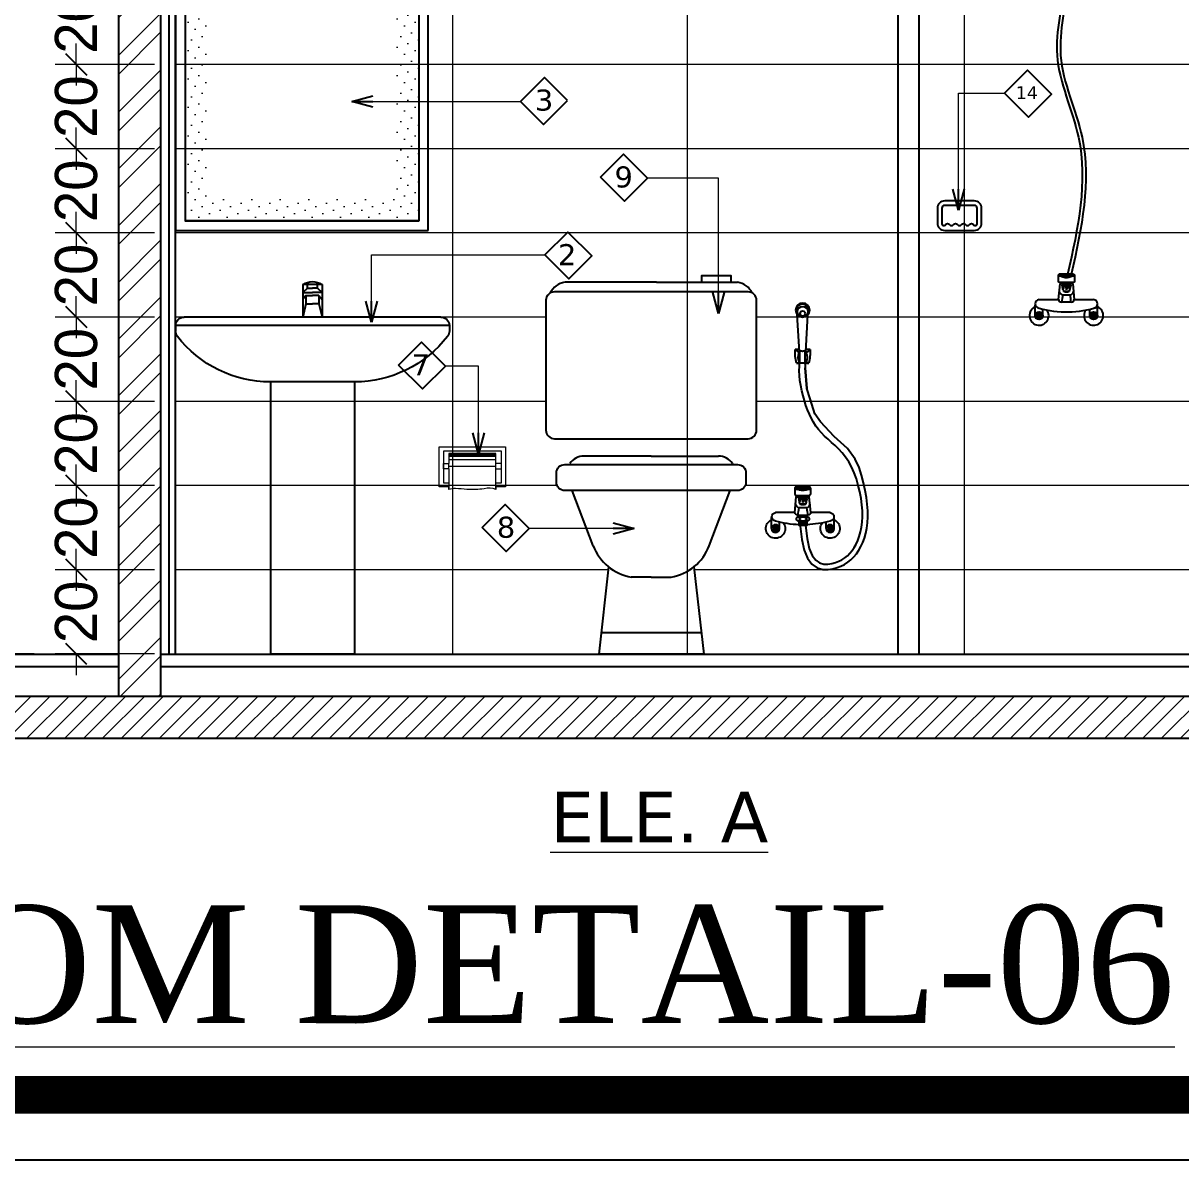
# Model space of a CAD drawing. Header units: centimetres. Extents: x 7997 to 116674, y 1017 to 13844.
# Drawn here: x 51582.7 to 51857.6, y 8756.1 to 9026 of the extents above; entities that cross this region are included whole.
import ezdxf
from ezdxf.enums import TextEntityAlignment as Align

# ---------------------------------------------------------------- set-up
doc = ezdxf.new("R2010")
doc.units = ezdxf.units.CM
doc.header["$LTSCALE"] = 200
doc.header["$PDMODE"] = 2
for name, color, linetype in [('A-DIM', 10, 'Continuous'), ('AFIX', 2, 'Continuous'), ('AFP-HATCH-TILES', 251, 'Continuous'), ('AFP-TOILET FIXTURE', 8, 'Continuous'), ('AFP-WALL  PLASTER', 8, 'Continuous'), ('COL', 1, 'Continuous'), ('DIM', 11, 'Continuous'), ('STEP', 7, 'Continuous'), ('WIN', 6, 'Continuous')]:
    doc.layers.add(name, color=color, linetype=linetype)
for name, color, linetype, lineweight in [('HA', 251, 'Continuous', 0), ('HAT', 8, 'Continuous', 9), ('HATCH', 8, 'Continuous', 5), ('TEXT', 6, 'Continuous', 18), ('TITLE', 7, 'Continuous', 20), ('WALL', 3, 'Continuous', 25)]:
    doc.layers.add(name, color=color, linetype=linetype, lineweight=lineweight)
doc.styles.add('sheet notes', font='verdana.ttf')
doc.styles.add('T2', font='')
doc.styles.add('TT1', font='times.ttf', dxfattribs={"width": 0.8, "height": 40})
doc.styles.get('T2').set_extended_font_data('Elisia')
doc.dimstyles.new('NORMAL-1', dxfattribs={"dimtxt": 10, "dimasz": 5, "dimexe": 5, "dimexo": 5, "dimgap": 1, "dimtad": 0, "dimdec": 0, "dimdsep": 46, "dimtxsty": 'T2', "dimblk1": 'OBLIQUE', "dimblk2": 'OBLIQUE', "dimsah": 1, "dimcen": 0.09, "dimclrd": 4, "dimclre": 4, "dimclrt": 6, "dimadec": 0, "dimazin": 0, "dimtfac": 1, "dimtdec": 0, "dimtofl": 0, "dimtmove": 1, "dimatfit": 3, "dimldrblk": 'OPEN30', "dimfxl": 0, "dimtolj": 1, "dimtzin": 0, "dimlwd": 5, "dimlwe": 5, "dimarcsym": 0})

# ---------------------------------------------------------------- blocks, each defined once
blk = doc.blocks.new('shwr')
at = {"layer": 'AFP-TOILET FIXTURE'}
for p, q in [((-25.1, 1048, 0), (-25.1, 1037.9, 0)), ((24.3, 1037.9), (24.3, 1048)), ((-8, 933.6), (-13.1, 1022)), ((7.2, 933.6), (12.3, 1022)), ((-17.9, 939.1), (-8.3, 931.4)), ((17.1, 939.1), (7.5, 931.4)), ((-15.3, 907.1), (-8, 909.7)), ((-8.3, 931.4), (-6.7, 931.4)), ((-8, 909.7), (-6.7, 909.7)), ((-6.7, 909.7), (-6.7, 932.6)), ((5.9, 909.7), (5.9, 932.6)), ((5.9, 931.4), (7.5, 931.4)), ((5.9, 909.7), (7.2, 909.7)), ((14.4, 907.1), (7.2, 909.7)), ((18.2, 85.6), (-19.7, 85.6)), ((-19.7, 85.6), (18.2, 85.6)), ((-9, 88), (-9, 85.6)), ((7.5, 88), (7.5, 85.6)), ((-19.7, 29.1), (-15.7, 66.5)), ((-6.9, 66.5), (-15.7, 66.5)), ((-14, 66.5), (-14, 69.6)), ((-11.2, 63.4), (-7.5, 65.5)), ((-11.2, 63.4), (-8, 53.6)), ((-8, 53.6), (-7.5, 65.5)), ((-8, 53.6), (-6.2, 63.4)), ((-7.5, 65.5), (-6.2, 63.4)), ((-3.7, 63.4), (-0.9, 65.4)), ((-3.7, 63.4), (-0.9, 52.6)), ((-0.9, 52.6), (-0.9, 65.4)), ((1.9, 63.4), (-0.9, 65.4)), ((1.9, 63.4), (-0.9, 52.6)), ((5.8, 65.5), (4.5, 63.4)), ((6.3, 53.6), (4.5, 63.4)), ((14.9, 66.5), (5.2, 66.5)), ((6.3, 53.6), (5.8, 65.5)), ((9.4, 63.4), (5.8, 65.5)), ((9.4, 63.4), (6.3, 53.6)), ((12.7, 66.5), (12.7, 69.6)), ((18.1, 29.1), (14.9, 66.5)), ((-65.7, 29.1), (-19.7, 29.1)), ((-9.6, 40.2), (7.9, 40.2)), ((-7.3, 50.2), (-6.9, 48.3)), ((5.8, 50.3), (5.6, 48.5)), ((18, 29.1), (63.9, 29.1)), ((-74.9, -9), (-74.9, 16.2)), ((-56.4, -9), (-56.4, 6.5)), ((11, 23.1), (-12.7, 23.1)), ((54.7, -9), (54.7, 6.1)), ((73.2, -9), (73.2, 17.7)), ((-62.8, -6.3), (-68.4, -11.8)), ((66.8, -6.3), (61.2, -11.8))]:
    blk.add_line(p, q, dxfattribs=at)
for points in [[(-17.9, 939.1), (-8.3, 939.1)], [(7.5, 939.1), (17.1, 939.1)], [(-6.7, 907.1), (-15.3, 907.1)], [(14.4, 907.1), (6.1, 907.1)], [(-8.5, 50.7), (-11.2, 63.4)], [(-6.2, 63.4), (-3.7, 63.4)], [(1.9, 63.4), (4.5, 63.4)], [(9.4, 63.4), (6.8, 50.7)]]:
    blk.add_lwpolyline(points, dxfattribs=at)
blk.add_lwpolyline([(-19.7, 73.6), (-19.7, 86.2, -0.414214), (-15.7, 90.2), (14.9, 90.2, -0.450757), (18.2, 86.2), (18.2, 73.6, -0.450757), (14.9, 69.6), (-15.7, 69.6, -0.414214)], format="xyb", close=True, dxfattribs=at)
for centre, radius in [((-65.7, -9), 9.25), ((63.9, -9), 9.25), ((-65.7, -9), 6.33), ((-65.7, -9), 3.91), ((63.9, -9), 6.33), ((63.9, -9), 3.91)]:
    blk.add_circle(centre, radius, dxfattribs=at)
for centre, radius, start, end in [((95.3, 932.3), 113.4, 176.5617, 192.8405), ((-73.8, 930.5), 91.3, 345.1737, 5.4241), ((12.6, 920.9), 23.4, 153.254, 208.4833), ((-3.8, 910), 2.97, 185.8766, 258.3285), ((-0.4, 924.2), 17.5, 256.8666, 283.1334), ((3, 910), 2.97, 281.6715, 354.1234), ((-13.4, 920.9), 23.4, 331.5167, 26.746), ((-16, 85), 3.89, 80.0387, 162.2042), ((-24.1, 48.1), 37.7, 70.496, 83.3081), ((-16.6, 53.2), 35.6, 77.7767, 87.9812), ((0.5, 112.7), 31.4, 247.5466, 267.7786), ((-0.9, 51.8), 37.2, 89.8914, 102.6158), ((-2, 112.7), 31.4, 272.2214, 292.4534), ((-0.6, 51.8), 37.2, 77.3842, 90.1086), ((15.1, 53.2), 35.6, 92.0188, 102.2233), ((22.6, 48.1), 37.7, 96.6919, 109.504), ((14.5, 85), 3.89, 17.7958, 99.9613), ((-6.5, 61.4), 5.07, 100.8502, 156.5317), ((-0.9, 34.2), 32.8, 78.3829, 101.6171), ((4.8, 61.4), 5.07, 23.4683, 79.1498), ((-64.6, 19), 10.1, 95.7851, 264.2149), ((-12.4, 30.5), 7.4, 191.1725, 267.9124), ((-7.8, 50.1), 10, 183.5171, 259.5325), ((70.6, 21.5), 82.3, 166.8906, 179.2336), ((-0.9, 66.5), 17.6, 244.0797, 295.9203), ((-0.9, 66.5), 19.2, 251.5113, 289.589), ((6.1, 50.1), 10, 280.4675, 356.4829), ((-72.3, 21.5), 82.3, 0.7664, 13.1094), ((10.7, 30.5), 7.4, 272.0876, 348.8275), ((62.9, 19), 10.1, 275.7851, 84.2149), ((-65.7, -9), 22.9, 113.8785, 36.3448), ((0, 246.4), 246.4, 254.5467, 287.2783), ((63.9, -9), 22.9, 144.8329, 66.1215)]:
    blk.add_arc(centre, radius, start, end, dxfattribs=at)
for centre, major_axis, ratio, start_param, end_param in [((-0.4, 1048, 0), (-24.7, 0), 0.781905, 9.424778, 12.566371), ((-0.4, 1037.9), (-24.7, 0), 0.781905, 3.141593, 9.424778), ((-0.4, 938.2), (-7.91, 0), 0.409654, -0.096041, 3.237634), ((-0.4, 934.5), (7.91, 0), 0.409654, 2.905304, 3.784173), ((-0.4, 934.5), (7.91, 0), 0.409654, -0.637015, 0.236289)]:
    blk.add_ellipse(centre, major_axis=major_axis, ratio=ratio, start_param=start_param, end_param=end_param, dxfattribs=at)
for points in [[(-4.9, 907.3, 0), (-4.9, 786.4, 0), (-23, 609.2, 0), (27.8, 414.9, 0), (2.2, 88.7, 0)], [(3.6, 907.1), (3.6, 786.3), (-14.5, 609), (36.3, 414.7, 0), (10.7, 88.6, 0)]]:
    blk.add_spline(points, degree=3, dxfattribs=at)
blk = doc.blocks.new('A$C60707513')
at = {"layer": 'HATCH'}
h = blk.add_hatch(dxfattribs=at)
h.set_pattern_fill('DOTS', color=11, scale=15, angle=45, style=0)
h.set_pattern_definition([(45, (155490.603, 236660.367), (-8.4189901, 25.2569703), [0, -23.8125])])
h.paths.add_polyline_path([(577.6, 713.6), (22.4, 713.6), (22.4, 22.4), (577.6, 22.4)])
h.paths.add_polyline_path([(524.4, 75.6), (75.6, 75.6), (75.6, 660.4), (524.4, 660.4)], flags=16)
at = {"layer": 'AFIX', "color": 11}
blk.add_line((0, 0, 0), (0, 736), dxfattribs=at)
at = {"layer": 'AFIX', "color": 11, "elevation": 0}
for points in [[(0, 736), (600, 736), (600, 0), (0, 0)], [(22.4, 713.6), (577.6, 713.6), (577.6, 22.4), (22.4, 22.4)], [(577.6, 713.6), (22.4, 713.6), (22.4, 22.4), (577.6, 22.4)]]:
    blk.add_lwpolyline(points, dxfattribs=at)
at = {"color": 11}
blk.add_wipeout([(0, 780.9), (600, 780.9), (600, 815.9), (0, 815.9)], dxfattribs=at).dxf.layer = 'AFIX'
at = {"layer": 'AFIX', "color": 11}
blk.add_lwpolyline([(600, 815.9), (600, 780.9), (0, 780.9), (0, 815.9)], close=True, dxfattribs=at)
blk = doc.blocks.new('UM_1_F')
for p, q in [((-22.9, 877.8), (-22.9, 800)), ((-22.9, 877.8), (-12.9, 877.8)), ((-22.9, 877.8), (22.9, 877.8)), ((-11.6, 869), (-22.9, 858.5)), ((-22.9, 858.5), (0, 858.5)), ((-11.6, 869), (-11.6, 877.8)), ((-11.6, 869), (0, 869)), ((11.6, 869), (0, 869)), ((22.9, 858.5), (0, 858.5)), ((11.6, 869), (11.6, 877.8)), ((11.6, 869), (22.9, 858.5)), ((22.9, 877.8), (22.9, 800)), ((-15.5, 851.1), (-22.9, 842.2)), ((-15.5, 831.8), (-22.9, 800)), ((-15.5, 851.1), (-15.5, 831.8)), ((-15.5, 851.1), (0, 851.1)), ((-15.5, 831.8), (0, 831.8)), ((15.5, 851.1), (0, 851.1)), ((15.5, 831.8), (0, 831.8)), ((15.5, 851.1), (22.9, 842.2)), ((15.5, 851.1), (15.5, 831.8)), ((15.5, 831.8), (22.9, 800)), ((-305, 800), (305, 800)), ((-325, 780), (-325, 766.7)), ((-325, 780), (325, 780)), ((325, 780), (325, 766.7)), ((-100, 646.3), (-100, 0)), ((-100, 646.3), (100, 646.3)), ((100, 646.3), (100, 0)), ((-100, 0), (100, 0))]:
    blk.add_line(p, q)
for centre, radius, start, end in [((0, 841.1), 43.2, 57.9543, 122.0457), ((-305, 780), 20, 90, 180), ((305, 780), 20, 0, 90), ((-305, 766.7), 20, 180, 217.8117), ((-100, 925.8), 279.5, 217.8117, 270), ((100, 925.8), 279.5, 270, 322.1883), ((305, 766.7), 20, 322.1883, 0)]:
    blk.add_arc(centre, radius, start, end)
blk = doc.blocks.new('_OBLIQUE')
at = {"color": 0, "linetype": 'ByBlock'}
blk.add_line((-0.5, -0.5), (0.5, 0.5), dxfattribs=at)
blk = doc.blocks.new('_Open30')
at = {"color": 0, "linetype": 'ByBlock', "lineweight": -2}
for p, q in [((-1, 0.268), (0, 0)), ((0, 0), (-1, -0.268)), ((0, 0), (-1, 0))]:
    blk.add_line(p, q, dxfattribs=at)
blk = doc.blocks.new('Bdt-soap')
for points in [[(-0.075, 0.025), (-0.075, 0.075, -0.414214), (-0.05, 0.1), (0.05, 0.1, -0.414214), (0.075, 0.075), (0.075, 0.025, -0.414214), (0.05, 0), (-0.05, 0, -0.414214)], [(-0.0057, 0.0187), (-0.0078, 0.0208, 0.414214), (-0.0192, 0.0208), (-0.0213, 0.0187, -0.414214), (-0.0327, 0.0187), (-0.0348, 0.0208, 0.414214), (-0.0462, 0.0208), (-0.0489, 0.0181, -0.668179), (-0.06, 0.0227), (-0.06, 0.075, -0.414214), (-0.05, 0.085), (0.05, 0.085, -0.414214), (0.06, 0.075), (0.06, 0.0227, -0.668179), (0.0489, 0.0181), (0.0462, 0.0208, 0.414214), (0.0348, 0.0208), (0.0327, 0.0187, -0.414214), (0.0213, 0.0187), (0.0192, 0.0208, 0.414214), (0.0078, 0.0208), (0.0057, 0.0187, -0.414214)]]:
    blk.add_lwpolyline(points, format="xyb", close=True)
blk = doc.blocks.new('*D1366')
at = {"layer": 'Defpoints', "color": 0, "transparency": 16777216}
for p in [(51595.3, 8896.22), (51618.87, 8896.22, 0), (51618.87, 8876.22, 0)]:
    blk.add_point(p, dxfattribs=at)
at = {"layer": 'DIM', "color": 4, "lineweight": 5, "transparency": 16777216}
for p, q in [((51595.3, 8896.22), (51595.3, 8901.22)), ((51613.87, 8896.22), (51590.3, 8896.22)), ((51613.87, 8876.22), (51590.3, 8876.22)), ((51595.3, 8876.22), (51595.3, 8871.22))]:
    blk.add_line(p, q, dxfattribs=at)
at = {"layer": 'DIM', "color": 4, "lineweight": 5, "transparency": 16777216, "xscale": 5, "yscale": 5, "zscale": 5}
for p, rotation in [((51595.3, 8896.22), 270), ((51595.3, 8876.22), 90)]:
    blk.add_blockref('_OBLIQUE', p, dxfattribs=dict(at, rotation=rotation))
at = {"layer": 'DIM', "color": 6, "transparency": 16777216, "insert": (51595.3, 8886.22), "char_height": 10, "attachment_point": 5, "rotation": 90, "style": 'T2'}
blk.add_mtext('\\A1;20', dxfattribs=at)
blk = doc.blocks.new('*D1367')
at = {"layer": 'Defpoints', "color": 0, "transparency": 16777216}
for p in [(51595.3, 8916.22), (51618.87, 8916.22, 0), (51618.87, 8896.22, 0)]:
    blk.add_point(p, dxfattribs=at)
at = {"layer": 'DIM', "color": 4, "lineweight": 5, "transparency": 16777216}
for p, q in [((51595.3, 8916.22), (51595.3, 8921.22)), ((51613.87, 8916.22), (51590.3, 8916.22)), ((51613.87, 8896.22), (51590.3, 8896.22)), ((51595.3, 8896.22), (51595.3, 8891.22))]:
    blk.add_line(p, q, dxfattribs=at)
at = {"layer": 'DIM', "color": 4, "lineweight": 5, "transparency": 16777216, "xscale": 5, "yscale": 5, "zscale": 5}
for p, rotation in [((51595.3, 8916.22), 270), ((51595.3, 8896.22), 90)]:
    blk.add_blockref('_OBLIQUE', p, dxfattribs=dict(at, rotation=rotation))
at = {"layer": 'DIM', "color": 6, "transparency": 16777216, "insert": (51595.3, 8906.22), "char_height": 10, "attachment_point": 5, "rotation": 90, "style": 'T2'}
blk.add_mtext('\\A1;20', dxfattribs=at)
blk = doc.blocks.new('*D1368')
at = {"layer": 'Defpoints', "color": 0, "transparency": 16777216}
for p in [(51595.3, 8936.22), (51618.87, 8936.22, 0), (51618.87, 8916.22, 0)]:
    blk.add_point(p, dxfattribs=at)
at = {"layer": 'DIM', "color": 4, "lineweight": 5, "transparency": 16777216}
for p, q in [((51595.3, 8936.22), (51595.3, 8941.22)), ((51613.87, 8936.22), (51590.3, 8936.22)), ((51613.87, 8916.22), (51590.3, 8916.22)), ((51595.3, 8916.22), (51595.3, 8911.22))]:
    blk.add_line(p, q, dxfattribs=at)
at = {"layer": 'DIM', "color": 4, "lineweight": 5, "transparency": 16777216, "xscale": 5, "yscale": 5, "zscale": 5}
for p, rotation in [((51595.3, 8936.22), 270), ((51595.3, 8916.22), 90)]:
    blk.add_blockref('_OBLIQUE', p, dxfattribs=dict(at, rotation=rotation))
at = {"layer": 'DIM', "color": 6, "transparency": 16777216, "insert": (51595.3, 8926.22), "char_height": 10, "attachment_point": 5, "rotation": 90, "style": 'T2'}
blk.add_mtext('\\A1;20', dxfattribs=at)
blk = doc.blocks.new('*D1369')
at = {"layer": 'Defpoints', "color": 0, "transparency": 16777216}
for p in [(51595.3, 8956.22), (51618.87, 8956.22, 0), (51618.87, 8936.22, 0)]:
    blk.add_point(p, dxfattribs=at)
at = {"layer": 'DIM', "color": 4, "lineweight": 5, "transparency": 16777216}
for p, q in [((51595.3, 8956.22), (51595.3, 8961.22)), ((51613.87, 8956.22), (51590.3, 8956.22)), ((51613.87, 8936.22), (51590.3, 8936.22)), ((51595.3, 8936.22), (51595.3, 8931.22))]:
    blk.add_line(p, q, dxfattribs=at)
at = {"layer": 'DIM', "color": 4, "lineweight": 5, "transparency": 16777216, "xscale": 5, "yscale": 5, "zscale": 5}
for p, rotation in [((51595.3, 8956.22), 270), ((51595.3, 8936.22), 90)]:
    blk.add_blockref('_OBLIQUE', p, dxfattribs=dict(at, rotation=rotation))
at = {"layer": 'DIM', "color": 6, "transparency": 16777216, "insert": (51595.3, 8946.22), "char_height": 10, "attachment_point": 5, "rotation": 90, "style": 'T2'}
blk.add_mtext('\\A1;20', dxfattribs=at)
blk = doc.blocks.new('*D1370')
at = {"layer": 'Defpoints', "color": 0, "transparency": 16777216}
for p in [(51595.3, 8976.22), (51618.87, 8976.22, 0), (51618.87, 8956.22, 0)]:
    blk.add_point(p, dxfattribs=at)
at = {"layer": 'DIM', "color": 4, "lineweight": 5, "transparency": 16777216}
for p, q in [((51595.3, 8976.22), (51595.3, 8981.22)), ((51613.87, 8976.22), (51590.3, 8976.22)), ((51613.87, 8956.22), (51590.3, 8956.22)), ((51595.3, 8956.22), (51595.3, 8951.22))]:
    blk.add_line(p, q, dxfattribs=at)
at = {"layer": 'DIM', "color": 4, "lineweight": 5, "transparency": 16777216, "xscale": 5, "yscale": 5, "zscale": 5}
for p, rotation in [((51595.3, 8976.22), 270), ((51595.3, 8956.22), 90)]:
    blk.add_blockref('_OBLIQUE', p, dxfattribs=dict(at, rotation=rotation))
at = {"layer": 'DIM', "color": 6, "transparency": 16777216, "insert": (51595.3, 8966.22), "char_height": 10, "attachment_point": 5, "rotation": 90, "style": 'T2'}
blk.add_mtext('\\A1;20', dxfattribs=at)
blk = doc.blocks.new('*D1371')
at = {"layer": 'Defpoints', "color": 0, "transparency": 16777216}
for p in [(51595.3, 8996.22), (51618.87, 8996.22, 0), (51618.87, 8976.22, 0)]:
    blk.add_point(p, dxfattribs=at)
at = {"layer": 'DIM', "color": 4, "lineweight": 5, "transparency": 16777216}
for p, q in [((51595.3, 8996.22), (51595.3, 9001.22)), ((51613.87, 8996.22), (51590.3, 8996.22)), ((51613.87, 8976.22), (51590.3, 8976.22)), ((51595.3, 8976.22), (51595.3, 8971.22))]:
    blk.add_line(p, q, dxfattribs=at)
at = {"layer": 'DIM', "color": 4, "lineweight": 5, "transparency": 16777216, "xscale": 5, "yscale": 5, "zscale": 5}
for p, rotation in [((51595.3, 8996.22), 270), ((51595.3, 8976.22), 90)]:
    blk.add_blockref('_OBLIQUE', p, dxfattribs=dict(at, rotation=rotation))
at = {"layer": 'DIM', "color": 6, "transparency": 16777216, "insert": (51595.3, 8986.22), "char_height": 10, "attachment_point": 5, "rotation": 90, "style": 'T2'}
blk.add_mtext('\\A1;20', dxfattribs=at)
blk = doc.blocks.new('*D1372')
at = {"layer": 'Defpoints', "color": 0, "transparency": 16777216}
for p in [(51595.3, 9016.22), (51618.87, 9016.22, 0), (51618.87, 8996.22, 0)]:
    blk.add_point(p, dxfattribs=at)
at = {"layer": 'DIM', "color": 4, "lineweight": 5, "transparency": 16777216}
for p, q in [((51595.3, 9016.22), (51595.3, 9021.22)), ((51613.87, 9016.22), (51590.3, 9016.22)), ((51613.87, 8996.22), (51590.3, 8996.22)), ((51595.3, 8996.22), (51595.3, 8991.22))]:
    blk.add_line(p, q, dxfattribs=at)
at = {"layer": 'DIM', "color": 4, "lineweight": 5, "transparency": 16777216, "xscale": 5, "yscale": 5, "zscale": 5}
for p, rotation in [((51595.3, 9016.22), 270), ((51595.3, 8996.22), 90)]:
    blk.add_blockref('_OBLIQUE', p, dxfattribs=dict(at, rotation=rotation))
at = {"layer": 'DIM', "color": 6, "transparency": 16777216, "insert": (51595.3, 9006.22), "char_height": 10, "attachment_point": 5, "rotation": 90, "style": 'T2'}
blk.add_mtext('\\A1;20', dxfattribs=at)
blk = doc.blocks.new('*D1373')
at = {"layer": 'Defpoints', "color": 0, "transparency": 16777216}
for p in [(51595.3, 9036.22), (51618.87, 9036.22, 0), (51618.87, 9016.22, 0)]:
    blk.add_point(p, dxfattribs=at)
at = {"layer": 'DIM', "color": 4, "lineweight": 5, "transparency": 16777216}
for p, q in [((51595.3, 9036.22), (51595.3, 9041.22)), ((51613.87, 9036.22), (51590.3, 9036.22)), ((51613.87, 9016.22), (51590.3, 9016.22)), ((51595.3, 9016.22), (51595.3, 9011.22))]:
    blk.add_line(p, q, dxfattribs=at)
at = {"layer": 'DIM', "color": 4, "lineweight": 5, "transparency": 16777216, "xscale": 5, "yscale": 5, "zscale": 5}
for p, rotation in [((51595.3, 9036.22), 270), ((51595.3, 9016.22), 90)]:
    blk.add_blockref('_OBLIQUE', p, dxfattribs=dict(at, rotation=rotation))
at = {"layer": 'DIM', "color": 6, "transparency": 16777216, "insert": (51595.3, 9026.22), "char_height": 10, "attachment_point": 5, "rotation": 90, "style": 'T2'}
blk.add_mtext('\\A1;20', dxfattribs=at)
blk = doc.blocks.new('*D1375')
at = {"layer": 'Defpoints', "color": 0, "transparency": 16777216}
for p in [(51590.3, 9176.22), (51575.71, 8876.22), (51590.3, 8876.22)]:
    blk.add_point(p, dxfattribs=at)
at = {"layer": 'DIM', "color": 4, "lineweight": 5, "transparency": 16777216}
for p, q in [((51585.3, 9176.22), (51570.71, 9176.22)), ((51575.71, 9176.22), (51575.71, 9040.07)), ((51575.71, 8876.22), (51575.71, 9012.36)), ((51585.3, 8876.22), (51570.71, 8876.22))]:
    blk.add_line(p, q, dxfattribs=at)
at = {"layer": 'DIM', "color": 4, "lineweight": 5, "transparency": 16777216, "xscale": 5, "yscale": 5, "zscale": 5}
for p, rotation in [((51575.71, 9176.22), 90), ((51575.71, 8876.22), 270)]:
    blk.add_blockref('_OBLIQUE', p, dxfattribs=dict(at, rotation=rotation))
at = {"layer": 'DIM', "color": 6, "transparency": 16777216, "insert": (51575.71, 9026.22), "char_height": 10, "attachment_point": 5, "rotation": 90, "style": 'T2'}
blk.add_mtext('\\A1;300', dxfattribs=at)
blk = doc.blocks.new('Health foucet')
at = {"layer": 'AFP-TOILET FIXTURE'}
for p, q in [((1018120.2, 58032.2), (1018115.1, 58120.6)), ((1018135.4, 58032.2), (1018140.5, 58120.6)), ((1018110.3, 58037.7), (1018119.8, 58030)), ((1018119.8, 58030), (1018121.4, 58030)), ((1018121.4, 58008.3), (1018121.4, 58031.2)), ((1018134.1, 58008.3), (1018134.1, 58031.2)), ((1018134.1, 58030), (1018135.7, 58030)), ((1018145.2, 58037.7), (1018135.7, 58030)), ((1018112.9, 58005.7), (1018120.2, 58008.3)), ((1018120.2, 58008.3), (1018121.4, 58008.3)), ((1018134.1, 58008.3), (1018135.4, 58008.3)), ((1018142.6, 58005.7), (1018135.4, 58008.3)), ((1018146.4, 57707.2), (1018108.5, 57707.2)), ((1018108.5, 57707.2), (1018146.4, 57707.2)), ((1018119.1, 57709.6), (1018119.1, 57707.2)), ((1018135.7, 57709.6), (1018135.7, 57707.2)), ((1018108.5, 57650.7), (1018112.5, 57688.1)), ((1018121.3, 57688.1), (1018112.5, 57688.1)), ((1018114.2, 57688.1), (1018114.2, 57691.2)), ((1018117, 57685), (1018120.7, 57687.1)), ((1018117, 57685), (1018120.1, 57675.2)), ((1018120.1, 57675.2), (1018120.7, 57687.1)), ((1018120.1, 57675.2), (1018121.9, 57685)), ((1018120.7, 57687.1), (1018121.9, 57685)), ((1018120.8, 57671.8), (1018121.2, 57669.9)), ((1018124.5, 57685), (1018127.3, 57687)), ((1018124.5, 57685), (1018127.3, 57674.2)), ((1018127.3, 57674.2), (1018127.3, 57687)), ((1018130.1, 57685), (1018127.3, 57687)), ((1018130.1, 57685), (1018127.3, 57674.2)), ((1018133.9, 57687.1), (1018132.7, 57685)), ((1018134.5, 57675.2), (1018132.7, 57685)), ((1018143.1, 57688.1), (1018133.4, 57688.1)), ((1018134, 57671.9), (1018133.7, 57670.1)), ((1018134.5, 57675.2), (1018133.9, 57687.1)), ((1018137.6, 57685), (1018133.9, 57687.1)), ((1018137.6, 57685), (1018134.5, 57675.2)), ((1018140.9, 57688.1), (1018140.9, 57691.2)), ((1018146.3, 57650.7), (1018143.1, 57688.1)), ((1018062.5, 57650.7), (1018108.5, 57650.7)), ((1018139.1, 57644.7), (1018115.5, 57644.7)), ((1018116.4, 57640.7), (1018116.4, 57644.2)), ((1018118.6, 57661.8), (1018136.1, 57661.8)), ((1018138.1, 57640.7), (1018138.1, 57644.2)), ((1018138.1, 57640.7), (1018138.1, 57640.7)), ((1018146.1, 57650.7), (1018192.1, 57650.7)), ((1018053.3, 57612.6), (1018053.3, 57637.8)), ((1018065.4, 57615.3), (1018059.8, 57609.8)), ((1018071.8, 57612.6), (1018071.8, 57628.1)), ((1018117.5, 57624), (1018136.3, 57622.4)), ((1018117.6, 57625.6), (1018136.3, 57624)), ((1018117.8, 57627.2), (1018136.3, 57625.6)), ((1018117.9, 57628.8), (1018136.3, 57627.2)), ((1018118.9, 57637.4), (1018118.9, 57633.6)), ((1018119.4, 57628.8), (1018119.4, 57630.4)), ((1018134.2, 57628.8), (1018134.2, 57630.4)), ((1018135.4, 57637.5), (1018135.4, 57633.5)), ((1018182.9, 57612.6), (1018182.9, 57627.7)), ((1018195, 57615.3), (1018189.4, 57609.8)), ((1018201.4, 57612.6), (1018201.4, 57639.3))]:
    blk.add_line(p, q, dxfattribs=at)
for points in [[(1018110.3, 58037.7), (1018119.9, 58037.7)], [(1018135.7, 58037.7), (1018145.2, 58037.7)], [(1018120.7, 57619.7), (1018117.3, 57588.7), (1018111.9, 57565.4), (1018104.9, 57548.6), (1018096.6, 57537.5), (1018087.4, 57531.1), (1018077.8, 57528.3), (1018068.2, 57528.2), (1018058.8, 57529.7), (1018050.1, 57532), (1018042.1, 57535), (1018034.7, 57538.7), (1018027.8, 57543.1), (1018021.5, 57548.2), (1018015.8, 57554), (1018010.4, 57560.5), (1018005.5, 57567.8), (1018001, 57575.8), (1017996.9, 57584.6), (1017993.3, 57594.1), (1017990.3, 57604.5), (1017988, 57615.7), (1017986.4, 57627.7), (1017985.7, 57640.6), (1017985.8, 57654.4), (1017986.9, 57669), (1017988.9, 57684.2), (1017991.8, 57699.7), (1017995.6, 57715.2), (1018000.1, 57730.5), (1018005.5, 57745.1), (1018011.6, 57758.9), (1018018.4, 57771.5), (1018025.9, 57782.6), (1018033.9, 57792.6), (1018042.2, 57801.5), (1018050.7, 57809.7), (1018059.2, 57817.4), (1018067.5, 57824.8), (1018075.5, 57832.2), (1018083, 57839.7), (1018089.9, 57847.7), (1018096.2, 57856.1), (1018101.9, 57865), (1018107, 57874.4), (1018111.7, 57884.2), (1018116, 57894.5), (1018119.9, 57905.2), (1018123.5, 57916.4), (1018126.8, 57928.1), (1018129.7, 57940.1), (1018132.2, 57952.2), (1018134.1, 57964.2), (1018135.3, 57976.1), (1018135.8, 57987.5), (1018135.5, 57998.4), (1018134.2, 58008.5)], [(1018085.5, 57865.8), (1018098.5, 57884.9), (1018110.2, 57920.5), (1018117.5, 57945.5), (1018117.5, 57945.5), (1018117.5, 57945.5), (1018117.5, 57945.5), (1018117.5, 57945.5), (1018117.5, 57945.5), (1018117.5, 57945.5), (1018117.5, 57945.5), (1018119.7, 57965.6), (1018121.4, 57994.1), (1018117.5, 57945.5), (1018121.4, 57994.1), (1018117.5, 57945.5), (1018121.4, 58008.4)], [(1018121.4, 58005.7), (1018112.9, 58005.7)], [(1018142.6, 58005.7), (1018134.2, 58005.7)], [(1018133.4, 57618.3), (1018129.9, 57586.6), (1018124.1, 57561.4), (1018116, 57542.2), (1018105.6, 57528.3), (1018093.1, 57519.4), (1018079.8, 57515.5), (1018067.2, 57515.4), (1018056.1, 57517.2), (1018046.2, 57519.8), (1018037, 57523.3), (1018028.3, 57527.6), (1018020.3, 57532.7), (1018013, 57538.7), (1018006.2, 57545.4), (1018000.1, 57552.9), (1017994.6, 57561), (1017989.6, 57569.9), (1017985.1, 57579.6), (1017981.1, 57590.1), (1017977.9, 57601.4), (1017975.4, 57613.6), (1017973.7, 57626.5), (1017972.9, 57640.3), (1017973, 57654.9), (1017974.2, 57670.3), (1017976.3, 57686.5), (1017979.3, 57703.4), (1017983.2, 57720.9), (1017988.1, 57739.1), (1017993.7, 57757.8), (1018003.4, 57777.1), (1018020.9, 57803), (1018053.3, 57831.4), (1018085.5, 57865.8)], [(1018119.6, 57672.3), (1018117, 57685)], [(1018121.9, 57685), (1018124.5, 57685)], [(1018130.1, 57685), (1018132.7, 57685)], [(1018137.6, 57685), (1018135, 57672.3)]]:
    blk.add_lwpolyline(points, dxfattribs=at)
for points in [[(1018108.5, 57695.2), (1018108.5, 57707.8, -0.414214), (1018112.5, 57711.8), (1018143.1, 57711.8, -0.450757), (1018146.4, 57707.8), (1018146.4, 57695.2, -0.450757), (1018143.1, 57691.2), (1018112.5, 57691.2, -0.414214)], [(1018112.4, 57636.7), (1018112.4, 57634.4, 0.414214), (1018116.4, 57630.4), (1018138.1, 57630.4, 0.414214), (1018142.1, 57634.4), (1018142.1, 57636.7, 0.414214), (1018138.1, 57640.7), (1018116.4, 57640.7, 0.414214)]]:
    blk.add_lwpolyline(points, format="xyb", close=True, dxfattribs=at)
blk.add_lwpolyline([(1018117.9, 57628.8), (1018117.9, 57619.9), (1018136.3, 57619.9), (1018136.3, 57628.8)], close=True, dxfattribs=at)
for centre, radius in [((1018062.5, 57612.6), 9.25), ((1018062.5, 57612.6), 6.33), ((1018062.5, 57612.6), 3.91), ((1018192.1, 57612.6), 9.25), ((1018192.1, 57612.6), 6.33), ((1018192.1, 57612.6), 3.91)]:
    blk.add_circle(centre, radius, dxfattribs=at)
for centre, radius, start, end in [((1018223.5, 58030.9), 113.4, 176.5617, 192.8405), ((1018140.7, 58019.5), 23.4, 153.254, 208.4833), ((1018114.8, 58019.5), 23.4, 331.5167, 26.746), ((1018054.3, 58029), 91.3, 345.1737, 5.4241), ((1018124.4, 58008.6), 2.97, 185.8766, 258.3285), ((1018127.8, 58022.7), 17.5, 256.8666, 283.1334), ((1018131.1, 58008.6), 2.97, 281.6715, 354.1234), ((1018112.2, 57706.6), 3.89, 80.0387, 162.2042), ((1018104.1, 57669.7), 37.7, 70.496, 83.3081), ((1018111.6, 57674.8), 35.6, 77.7767, 87.9812), ((1018128.6, 57734.2), 31.4, 247.5466, 267.7786), ((1018127.2, 57673.4), 37.2, 89.8914, 102.6158), ((1018126.2, 57734.2), 31.4, 272.2214, 292.4534), ((1018127.6, 57673.4), 37.2, 77.3842, 90.1086), ((1018143.3, 57674.8), 35.6, 92.0188, 102.2233), ((1018150.8, 57669.7), 37.7, 96.6919, 109.504), ((1018142.7, 57706.6), 3.89, 17.7958, 99.9613), ((1018120.4, 57671.6), 10, 183.5171, 259.5325), ((1018121.7, 57683), 5.07, 100.8502, 156.5317), ((1018127.3, 57688.1), 17.6, 244.0797, 295.9203), ((1018127.3, 57655.8), 32.8, 78.3829, 101.6171), ((1018127.3, 57688.1), 19.2, 251.5113, 289.589), ((1018133, 57683), 5.07, 23.4683, 79.1498), ((1018134.2, 57671.6), 10, 280.4675, 356.4829), ((1018063.5, 57640.6), 10.1, 95.7851, 264.2149), ((1018115.8, 57652.1), 7.4, 191.1725, 267.9124), ((1018198.7, 57643.1), 82.3, 166.8906, 179.2336), ((1018113.5, 57635.9), 5.58, 16.3012, 59.0267), ((1018127.2, 57628.4), 12.3, 47.9766, 132.6197), ((1018143.3, 57633.6), 8.79, 125.9377, 153.0507), ((1018055.9, 57643.1), 82.3, 0.7664, 13.1094), ((1018138.9, 57652.1), 7.4, 272.0876, 348.8275), ((1018191.1, 57640.6), 10.1, 275.7851, 84.2149), ((1018062.5, 57612.6), 22.9, 113.8785, 36.3448), ((1018128.2, 57868), 246.4, 254.5467, 267.615), ((1018110.3, 57637.7), 9.56, 310.0587, 334.6134), ((1018127.2, 57642.6), 12.3, 227.3803, 312.0234), ((1018140.9, 57635.4), 5.78, 199.6158, 241.3958), ((1018128.2, 57868), 246.4, 271.8996, 285.0388), ((1018192.1, 57612.6), 22.9, 144.8329, 66.1215)]:
    blk.add_arc(centre, radius, start, end, dxfattribs=at)
for centre, major_axis, ratio, start_param, end_param in [((1018127.8, 58131.5), (-16.9, 0), 0.991563, 3.141593, 9.424778), ((1018127.8, 58127.8), (13.3, 0), 0.842711, 3.141593, 9.424778), ((1018127.8, 58033.1), (7.91, 0), 0.409654, 2.905304, 3.784173), ((1018127.8, 58036.7), (-7.91, 0), 0.409654, -0.096041, 3.237634), ((1018127.8, 58033.1), (7.91, 0), 0.409654, -0.637015, 0.236289)]:
    blk.add_ellipse(centre, major_axis=major_axis, ratio=ratio, start_param=start_param, end_param=end_param, dxfattribs=at)
for centre, major_axis, ratio in [((1018127.8, 58130), (15.7, 0), 0.972802), ((1018127.8, 58123.4), (-6.63, 0), 0.798736)]:
    blk.add_ellipse(centre, major_axis=major_axis, ratio=ratio, dxfattribs=at)
blk = doc.blocks.new('CLOSETT')
for points in [[(1019537.6, 55389.1), (1020002.1, 55388.6), (1020007.4, 55389.3), (1020009.9, 55390.2), (1020009.9, 55390.2), (1020016.2, 55394.5), (1020016.2, 55394.5), (1020018.2, 55396.8), (1020019.4, 55398.6), (1020020.7, 55401.4), (1020020.7, 55401.4), (1020021.3, 55403.3), (1020021.6, 55404.4), (1020021.8, 55405.3), (1020022, 55406.7), (1020022.1, 55408.6), (1020022.1, 55717.3), (1020021.8, 55720.4), (1020021.4, 55722.5), (1020021.4, 55722.5), (1020020.3, 55725.6), (1020020.3, 55725.6), (1020016.2, 55731.5), (1020016.2, 55731.5), (1020016.2, 55731.5), (1020012, 55734.7), (1020012, 55734.7), (1020009.2, 55739.6), (1020007.4, 55742.2), (1020005.3, 55744.8), (1020002.5, 55747.8), (1019999.6, 55750.3), (1019997.7, 55751.8), (1019994.9, 55753.7), (1019989.5, 55756.6), (1019983.8, 55758.7), (1019979.5, 55759.8), (1019977, 55760.2), (1019961.7, 55760.2), (1019961.7, 55775.2), (1019891.7, 55775.2), (1019891.7, 55760.2), (1019567.1, 55760.2), (1019565.5, 55759.9), (1019563.9, 55759.6), (1019562.3, 55759.2), (1019560.8, 55758.9), (1019559.5, 55758.4), (1019557.9, 55757.9), (1019557.9, 55757.9), (1019556.1, 55757.2), (1019554.4, 55756.5), (1019552.8, 55755.7), (1019550.7, 55754.6), (1019548.7, 55753.3), (1019547.3, 55752.4), (1019545.2, 55750.9), (1019543.7, 55749.7), (1019542.3, 55748.5), (1019540.6, 55746.8), (1019540.6, 55746.8), (1019537.5, 55743.2), (1019536.2, 55741.6), (1019536.2, 55741.6), (1019535.7, 55740.8), (1019535.7, 55740.8), (1019535.1, 55739.9), (1019534.7, 55739.3), (1019534.3, 55738.6), (1019534.3, 55738.6), (1019533.3, 55737), (1019532.8, 55736.1), (1019532.1, 55734.7), (1019531.1, 55734.1), (1019531.1, 55734.1), (1019530, 55733.3), (1019529.2, 55732.6), (1019528.7, 55732.2), (1019527.9, 55731.5), (1019527.9, 55731.5), (1019526.1, 55729.4), (1019525.4, 55728.3), (1019524.7, 55727.2), (1019524.2, 55726.3), (1019523.8, 55725.6), (1019523.3, 55724.3), (1019523.3, 55724.3), (1019522.6, 55721.8), (1019522.3, 55720.5), (1019522.2, 55719.5), (1019522.1, 55717.3), (1019522.1, 55408.6), (1019522.4, 55404.9), (1019522.4, 55404.9), (1019524.1, 55399.8), (1019524.1, 55399.8), (1019527.9, 55394.5), (1019527.9, 55394.5), (1019531.1, 55391.9), (1019531.1, 55391.9), (1019535.6, 55389.7), (1019537.8, 55389.1)], [(1019935.9, 55347.1), (1019612.4, 55347.3), (1019607.4, 55347), (1019601.8, 55345.9), (1019601.8, 55345.9), (1019596.6, 55344.1), (1019593.4, 55342.5), (1019593.4, 55342.5), (1019593.4, 55342.5), (1019589.2, 55339.9), (1019589.2, 55339.9), (1019585.9, 55337.3), (1019583.5, 55335), (1019582.2, 55333.6), (1019581, 55332.1), (1019579, 55329.4), (1019579, 55329.4), (1019577.5, 55327.3), (1019567.1, 55327.3), (1019565.6, 55327.2), (1019564.4, 55327.1), (1019563.2, 55326.9), (1019560.7, 55326.2), (1019559.9, 55326), (1019559, 55325.6), (1019557.9, 55325.1), (1019556.5, 55324.3), (1019555.6, 55323.7), (1019554.8, 55323.1), (1019552.9, 55321.4), (1019550.8, 55319), (1019550.8, 55319), (1019549, 55315.9), (1019549, 55315.9), (1019547.8, 55312.7), (1019547.8, 55312.7), (1019547.2, 55309.9), (1019547.2, 55309.9), (1019547.1, 55307.3), (1019547.1, 55285.3), (1019547.3, 55282.3), (1019547.3, 55282.3), (1019548.1, 55279.1), (1019548.1, 55279.1), (1019549.2, 55276.3), (1019549.2, 55276.3), (1019552.9, 55271.2), (1019552.9, 55271.2), (1019555.2, 55269.2), (1019555.2, 55269.2), (1019559.1, 55267), (1019559.1, 55267), (1019563.2, 55265.7), (1019567.1, 55265.3), (1019584.5, 55265.3), (1019634.5, 55134.3), (1019638.3, 55125.6), (1019641.3, 55119.7), (1019645.5, 55112.6), (1019649.8, 55106.3), (1019656.2, 55098.3), (1019656.2, 55098.3), (1019669.7, 55085.2), (1019669.7, 55085.2), (1019647.5, 54877.3), (1019896.7, 54877.3), (1019873.4, 55084.3), (1019874.4, 55085.2), (1019881.1, 55091.2), (1019881.1, 55091.2), (1019887.7, 55098), (1019892.3, 55103.6), (1019896.4, 55109.2), (1019900.6, 55115.8), (1019906.4, 55126.8), (1019909.7, 55134.6), (1019918, 55156.3), (1019924.1, 55172.3), (1019934.6, 55199.9), (1019934.6, 55199.9), (1019959.6, 55265.3), (1019966.4, 55265.3), (1019971.4, 55265.3), (1019977.1, 55265.3), (1019983.2, 55266.3), (1019983.2, 55266.3), (1019989.9, 55269.9), (1019993.2, 55273.5), (1019995.1, 55276.7), (1019997.1, 55285.3), (1019997.1, 55288.7), (1019997.1, 55296.3), (1019997.1, 55307.3), (1019996.3, 55312.6), (1019994.3, 55317.5), (1019991.2, 55321.4), (1019987.2, 55324.5), (1019983.8, 55326.1), (1019977.1, 55327.3), (1019966.5, 55327.3), (1019965.1, 55329.4), (1019958.4, 55337.1), (1019950.7, 55342.5), (1019950.7, 55342.5), (1019942.4, 55345.9), (1019942.4, 55345.9), (1019931.8, 55347.3)]]:
    blk.add_wipeout(points).dxf.layer = 'AFP-TOILET FIXTURE'
at = {"layer": 'AFP-TOILET FIXTURE'}
for p, q in [((1019784.7, 55760.2), (1019567.8, 55760.2)), ((1019784.7, 55760.2), (1019977, 55760.2)), ((1019772.1, 55347.3), (1019612.4, 55347.3)), ((1019772.1, 55347.3), (1019931.8, 55347.3)), ((1019965.1, 55329.4), (1019966.5, 55327.3)), ((1019634.4, 55134.6), (1019584.5, 55265.3)), ((1019909.7, 55134.6), (1019959.6, 55265.3)), ((1019670.8, 55084.3), (1019647.5, 54877.3)), ((1019873.4, 55084.3), (1019896.7, 54877.3)), ((1019772.1, 55059.7), (1019724.8, 55059.7)), ((1019772.1, 55059.7), (1019819.3, 55059.7)), ((1019891.5, 54927.3), (1019652.6, 54927.3)), ((1019896.7, 54877.3), (1019647.5, 54877.3))]:
    blk.add_line(p, q, dxfattribs=at)
blk.add_lwpolyline([(1019961.7, 55760.2), (1019961.7, 55775.2), (1019891.7, 55775.2), (1019891.7, 55760.2)], close=True, dxfattribs=at)
for points in [[(1020022.1, 55408.6), (1020022.1, 55717.3, 0.414214), (1020002.1, 55737.3), (1019542.1, 55737.3, 0.414214), (1019522.1, 55717.3), (1019522.1, 55408.6, 0.414214), (1019542.1, 55388.6), (1020002.1, 55388.6, 0.414214)], [(1019997.1, 55307.3), (1019997.1, 55285.3, -0.414214), (1019977.1, 55265.3), (1019567.1, 55265.3, -0.414214), (1019547.1, 55285.3), (1019547.1, 55307.3, -0.414214), (1019567.1, 55327.3), (1019977.1, 55327.3, -0.414214)]]:
    blk.add_lwpolyline(points, format="xyb", close=True, dxfattribs=at)
for centre, radius, start, end in [((1019573.5, 55714.7), 45.9, 98.0355, 154.2062), ((1019970.6, 55714.7), 45.9, 25.7938, 81.9645), ((1019612.4, 55307.3), 40, 90, 146.4991), ((1019931.8, 55307.3), 40, 33.5009, 90), ((1019745.5, 55176.6), 118.7, 200.7366, 259.9985), ((1019798.7, 55176.6), 118.7, 280.0015, 339.2634)]:
    blk.add_arc(centre, radius, start, end, dxfattribs=at)
blk = doc.blocks.new('08-TITLE SHEET-selattin', base_point=(45714.81, -203081.37))
at = {"color": 0}
blk.add_lwpolyline([(51244.81, -203081.37), (45714.81, -203081.37), (45714.81, -206921.37), (51244.81, -206921.37)], close=True, dxfattribs=at)
at = {"color": 0, "linetype": 'ByBlock', "const_width": 17.04}
blk.add_lwpolyline([(45744.29, -206891.89), (51215.34, -206891.89), (51215.34, -203110.84), (45744.29, -203110.84)], close=True, dxfattribs=at)
at = {"layer": 'HA', "ltscale": 1.2}
blk.add_lwpolyline([(45714.81, -203081.37), (51244.81, -203081.37), (51244.81, -206921.37), (45714.81, -206921.37)], close=True, dxfattribs=at)

msp = doc.modelspace()

# ---------------------------------------------------------------- hatches: boundary and pattern name
at = {"layer": 'HAT'}
h = msp.add_hatch(dxfattribs=at)
h.set_pattern_fill('ANSI32', color=8)
h.set_pattern_definition([(45, (19748.317, -8102.029), (-6.735192, 6.735192), []), (45, (19752.807, -8102.029), (-6.735192, 6.735192), [])])
h.paths.add_polyline_path([(51605.3746, 9212.2707), (51609.82, 9212.2707), (51610.5235, 9208.6769), (51611.1865, 9212.238), (51615.3746, 9212.238), (51615.3746, 8866.2155), (51605.3746, 8866.2155)])
h = msp.add_hatch(dxfattribs=at)
h.set_pattern_fill('ANSI31', color=8)
h.set_pattern_definition([(45, (19628.317, -8102.0286), (-2.24506403, 2.24506403), [])])
h.paths.add_polyline_path([(51920.4898, 8866.2155), (51924.4374, 8863.7367), (51905.4545, 8863.7367), (51913.212, 8861.0015), (51910.8827, 8856.2155), (51549.8666, 8856.2155), (51547.5373, 8861.0015), (51555.2948, 8863.7367), (51536.3119, 8863.7367), (51540.2595, 8866.2155)])

# ---------------------------------------------------------------- linework, layer by layer
at = {"layer": 'AFP-HATCH-TILES', "color": 251}
msp.add_line((51618.8746, 8876.2155, 0), (51618.8746, 9206.2155), dxfattribs=at)
at = {"layer": 'AFP-WALL  PLASTER'}
msp.add_line((51617.3746, 8876.2155, 0), (51617.3746, 9206.2155, 0), dxfattribs=at)
at = {"layer": 'COL'}
for p, q in [((51550.2595, 8866.2155), (51940.4898, 8866.2155)), ((51559.8666, 8856.2155), (51930.8827, 8856.2155))]:
    msp.add_line(p, q, dxfattribs=at)
at = {"layer": 'HAT'}
for p, q in [((51806.1246, 9176.2155), (51806.1246, 8876.2155)), ((51871.8746, 9016.2155), (51618.8746, 9016.2155, 0)), ((51871.8746, 8996.2155), (51618.8746, 8996.2155, 0)), ((51871.8746, 8976.2155), (51618.8746, 8976.2155, 0)), ((51871.8746, 8956.2155), (51618.8746, 8956.2155, 0)), ((51871.8746, 8936.2155), (51618.8746, 8936.2155, 0)), ((51871.8746, 8916.2155), (51618.8746, 8916.2155, 0)), ((51871.8746, 8896.2155), (51618.8746, 8896.2155, 0))]:
    msp.add_line(p, q, dxfattribs=at)
at = {"layer": 'HAT', "linetype": 'ByBlock'}
for p, q in [((51694.9274, 8921.4597, 0), (51694.9274, 8923.873, 0)), ((51694.9274, 8920.2054, 0), (51694.9274, 8921.4597, 0)), ((51696.2431, 8921.4597, 0), (51694.9274, 8921.4597, 0)), ((51694.9274, 8915.2644, 0), (51694.9274, 8920.2054, 0)), ((51694.9274, 8920.2054, 0), (51696.2431, 8920.2054, 0)), ((51696.2431, 8920.2054, 0), (51696.2431, 8921.4597, 0))]:
    msp.add_line(p, q, dxfattribs=at)
at = {"layer": 'STEP'}
for p, q in [((51553.6168, 8876.2155), (51605.3746, 8876.2155)), ((51615.3746, 8876.2155), (51875.3746, 8876.2155)), ((51554.6743, 8873.2155), (51605.3746, 8873.2155)), ((51615.3746, 8873.2155), (51875.3746, 8873.2155))]:
    msp.add_line(p, q, dxfattribs=at)
at = {"layer": 'WALL'}
for p, q in [((51605.3746, 8866.2155), (51605.3746, 9212.2707)), ((51615.3746, 8866.2155), (51615.3746, 9212.238))]:
    msp.add_line(p, q, dxfattribs=at)
at = {"layer": 'WALL', "elevation": 0}
for points in [[(51711.9035, 9007.6929), (51706.4503, 9013.1462), (51700.7597, 9007.4556), (51706.2129, 9002.0023)], [(51815.7009, 9009.4288), (51821.1541, 9014.882), (51826.8447, 9009.1915), (51821.3915, 9003.7382)], [(51706.526, 8970.9836), (51711.9792, 8976.4368), (51717.6698, 8970.7462), (51712.2166, 8965.293)]]:
    msp.add_lwpolyline(points, close=True, dxfattribs=at)
at = {"layer": 'WALL'}
for points in [[(51719.7925, 8989.4435), (51725.2457, 8994.8967), (51730.9363, 8989.2061), (51725.4831, 8983.7529)], [(51691.6818, 8906.2488), (51697.1351, 8911.7021), (51702.8256, 8906.0115), (51697.3724, 8900.5583)]]:
    msp.add_lwpolyline(points, close=True, dxfattribs=at)
at = {"layer": 'WIN'}
for p, q in [((51790.3746, 9086.2155), (51790.3746, 8876.2155)), ((51795.3746, 9086.2155), (51795.3746, 8876.2155))]:
    msp.add_line(p, q, dxfattribs=at)

# ---------------------------------------------------------------- block references
at = {"color": 2, "xscale": 0.1, "yscale": 0.1, "zscale": 0.1}
msp.add_blockref('shwr', (51830.4607, 8957.4787, 0), dxfattribs=at)
at = {"layer": 'A-DIM', "linetype": 'ByBlock', "xscale": -0.1, "yscale": 0.1, "zscale": 0.1}
msp.add_blockref('Health foucet', (153580.535, 3144.7431), dxfattribs=at)
at = {"layer": 'AFP-TOILET FIXTURE', "xscale": -70.02666666781879, "yscale": 70.02666666781879}
msp.add_blockref('Bdt-soap', (51804.9995, 8976.8155, 0), dxfattribs=at)

# ---------------------------------------------------------------- texts
at = {"layer": 'TEXT', "style": 'sheet notes'}
for s, height, p in [('3', 5, (51704.1885, 9005.267, 0)), ('14', 3.00685, (51818.3761, 9008.0333, 0)), ('9', 5, (51723.0918, 8987.0175)), ('2', 5, (51709.6574, 8968.5576, 0)), ('8', 5, (51695.1526, 8903.8229)), ('%%UELE. A', 12.02739, (51707.789, 8831.5265))]:
    msp.add_text(s, height=height, dxfattribs=at).set_placement(p)
at = {"layer": 'TITLE', "style": 'TT1'}
msp.add_text('%%UBATH ROOM DETAIL-06', height=28, dxfattribs=at).set_placement((51620.0201, 8802.5589), align=Align.MIDDLE)

# ---------------------------------------------------------------- dimensions: what is measured, and where the dimension line sits
at = {"layer": 'DIM'}
dim = msp.add_linear_dim(base=(51575.7139, 8876.2155), p1=(51590.3048, 9176.2155), p2=(51590.3048, 8876.2155), angle=90, dimstyle='NORMAL-1', dxfattribs=at)
dim.commit()
dim.dimension.update_dxf_attribs({"geometry": '*D1375', "text_midpoint": (51575.7139, 9026.2155)})

# ---------------------------------------------------------------- leaders
msp.add_leader([(51804.7548, 8981.5938, 0), (51804.7548, 9009.4288, 0), (51815.7009, 9009.4288, 0)], dimstyle='NORMAL-1', override={"dimgap": 1, "dimtad": 0}, dxfattribs=at)

# ---------------------------------------------------------------- next in the draw order: block references
at = {"color": 2, "xscale": -0.1, "yscale": 0.1, "zscale": 0.1}
msp.add_blockref('A$C60707513', (51678.8746, 8976.8155, 0), dxfattribs=at)
at = {"layer": 'AFP-TOILET FIXTURE', "xscale": -0.1, "yscale": 0.1, "zscale": 0.1}
msp.add_blockref('UM_1_F', (51651.3746, 8876.2155, 0), dxfattribs=at)

# ---------------------------------------------------------------- next in the draw order: linework, layer by layer
at = {"layer": 'HAT'}
msp.add_line((51684.6246, 9176.2155), (51684.6246, 8876.2155), dxfattribs=at)
at = {"layer": 'HAT', "linetype": 'ByBlock'}
for p, q in [((51694.9274, 8923.873, 0), (51683.7733, 8923.873, 0)), ((51683.7733, 8923.873, 0), (51683.7733, 8921.4597, 0)), ((51694.9274, 8923.7125, 0), (51683.7733, 8923.7125, 0)), ((51694.9274, 8923.471, 0), (51683.7733, 8923.471, 0)), ((51694.9274, 8923.0846, 0), (51683.7733, 8923.0846, 0)), ((51694.9274, 8922.3287, 0), (51683.7733, 8922.3287, 0)), ((51682.4575, 8920.2054, 0), (51682.4575, 8921.4597, 0)), ((51682.4575, 8921.4597, 0), (51683.7733, 8921.4597, 0)), ((51683.7733, 8920.2054, 0), (51682.4575, 8920.2054, 0)), ((51683.7733, 8920.2054, 0), (51683.7733, 8921.4597, 0)), ((51683.7733, 8920.8326, 0), (51694.9274, 8920.8326, 0)), ((51683.7733, 8920.2054, 0), (51683.7733, 8915.2644, 0))]:
    msp.add_line(p, q, dxfattribs=at)
at = {"layer": 'HAT', "linetype": 'ByBlock', "elevation": 0}
msp.add_lwpolyline([(51697.2363, 8925.421), (51697.2363, 8915.8903), (51694.9274, 8915.8903), (51694.9274, 8915.2644, 0.1657845), (51692.1366, 8915.451, -0.05165987), (51688.0386, 8915.3101, -0.00070608), (51685.356, 8915.5243, 0.06348361), (51683.7733, 8915.2644), (51683.7733, 8915.8903), (51681.4644, 8915.8903), (51681.4644, 8925.421)], format="xyb", close=True, dxfattribs=at)
msp.add_lwpolyline([(51694.9274, 8916.8835), (51696.2431, 8916.8835), (51696.2431, 8924.4279), (51682.4575, 8924.4279), (51682.4575, 8916.8835), (51683.7733, 8916.8835)], dxfattribs=at)
at = {"layer": 'WALL', "elevation": 0}
msp.add_lwpolyline([(51671.7925, 8944.8448), (51677.2457, 8950.2981), (51682.9363, 8944.6075), (51677.4831, 8939.1543)], close=True, dxfattribs=at)

# ---------------------------------------------------------------- next in the draw order: texts
at = {"layer": 'TEXT', "style": 'sheet notes'}
msp.add_text('7', height=5, dxfattribs=at).set_placement((51674.9339, 8942.4189, 0))

# ---------------------------------------------------------------- next in the draw order: dimensions: what is measured, and where the dimension line sits
at = {"layer": 'DIM'}
for base, p1, p2, picture, middle in [((51595.3048, 9036.2155), (51618.8746, 9016.2155, 0), (51618.8746, 9036.2155, 0), '*D1373', (51595.3048, 9026.2155)), ((51595.3048, 9016.2155), (51618.8746, 8996.2155, 0), (51618.8746, 9016.2155, 0), '*D1372', (51595.3048, 9006.2155)), ((51595.3048, 8996.2155), (51618.8746, 8976.2155, 0), (51618.8746, 8996.2155, 0), '*D1371', (51595.3048, 8986.2155)), ((51595.3048, 8976.2155), (51618.8746, 8956.2155, 0), (51618.8746, 8976.2155, 0), '*D1370', (51595.3048, 8966.2155)), ((51595.3048, 8956.2155), (51618.8746, 8936.2155, 0), (51618.8746, 8956.2155, 0), '*D1369', (51595.3048, 8946.2155)), ((51595.3048, 8936.2155), (51618.8746, 8916.2155, 0), (51618.8746, 8936.2155, 0), '*D1368', (51595.3048, 8926.2155)), ((51595.3048, 8916.2155), (51618.8746, 8896.2155, 0), (51618.8746, 8916.2155, 0), '*D1367', (51595.3048, 8906.2155)), ((51595.3048, 8896.2155), (51618.8746, 8876.2155, 0), (51618.8746, 8896.2155, 0), '*D1366', (51595.3048, 8886.2155))]:
    dim = msp.add_linear_dim(base=base, p1=p1, p2=p2, angle=90, dimstyle='NORMAL-1', dxfattribs=at)
    dim.commit()
    dim.dimension.update_dxf_attribs({"geometry": picture, "text_midpoint": middle})

# ---------------------------------------------------------------- next in the draw order: leaders
at = {"layer": 'A-DIM'}
msp.add_leader([(51690.7972, 8923.7083, 0), (51690.7972, 8944.6075, 0), (51682.9363, 8944.6075, 0)], dimstyle='NORMAL-1', override={"dimgap": 1, "dimtad": 0}, dxfattribs=at)
at = {"layer": 'DIM'}
for points in [[(51660.7079, 9007.4556, 0), (51700.7597, 9007.4556, 0)], [(51665.3895, 8955.0074, 0), (51665.3895, 8970.9836, 0), (51706.526, 8970.9836, 0)]]:
    msp.add_leader(points, dimstyle='NORMAL-1', override={"dimgap": 1, "dimtad": 0}, dxfattribs=at)

# ---------------------------------------------------------------- next in the draw order: block references
at = {"layer": 'A-DIM', "linetype": 'ByBlock', "xscale": 0.1, "yscale": 0.1, "zscale": 0.1}
msp.add_blockref('CLOSETT', (-50245.4065, 3388.4856), dxfattribs=at)

# ---------------------------------------------------------------- next in the draw order: linework, layer by layer
at = {"linetype": 'Continuous'}
msp.add_lwpolyline([(50144.267, 8756.0841), (53047.517, 8756.0841), (53047.517, 10772.0841), (50144.267, 10772.0841)], close=True, dxfattribs=at)
at = {"layer": 'HAT'}
msp.add_line((51740.3746, 9041.1365), (51740.3746, 8876.2155), dxfattribs=at)

# ---------------------------------------------------------------- next in the draw order: block references
at = {"layer": 'DIM', "color": 0, "linetype": 'Continuous', "xscale": 0.5250000000000014, "yscale": 0.5250000000000014, "zscale": 0.5250000000000014}
msp.add_blockref('08-TITLE SHEET-selattin', (50144.267, 10772.0841), dxfattribs=at)

# ---------------------------------------------------------------- next in the draw order: leaders
at = {"layer": 'A-DIM'}
for points in [[(51747.7587, 8957.0862), (51747.7587, 8989.2061), (51730.9363, 8989.2061)], [(51727.7608, 8906.0115), (51702.8256, 8906.0115)]]:
    msp.add_leader(points, dimstyle='NORMAL-1', override={"dimgap": 1, "dimtad": 0}, dxfattribs=at)

doc.saveas('drawing.dxf')
